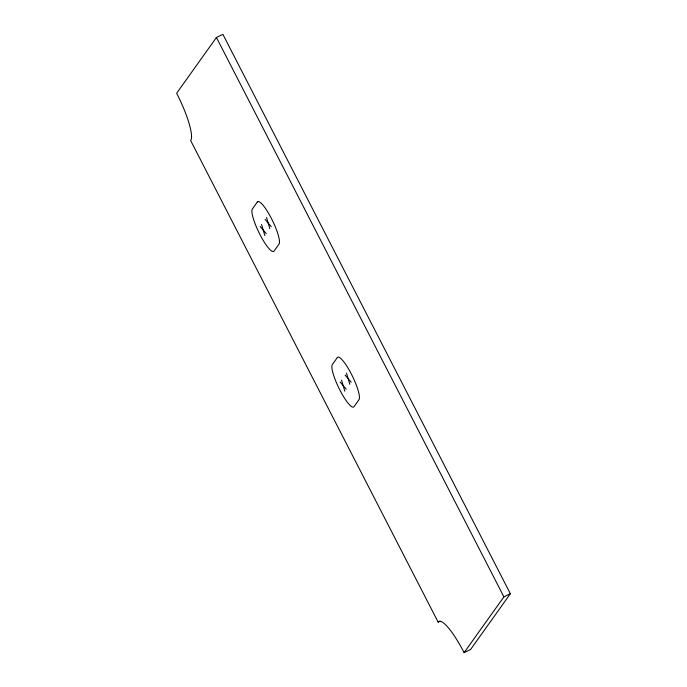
<?xml version="1.0" encoding="UTF-8"?>
<svg xmlns="http://www.w3.org/2000/svg" width="687" height="687" viewBox="0 0 687 687"><rect width="100%" height="100%" fill="white"/><g stroke="black" fill="none" stroke-linecap="round" stroke-linejoin="round"><path stroke-width="1.03" d="M216.431 37.476L176.636 93.277A44.002 9.094 64.1 0 1 190.651 140.56L438.143 622.13A44.002 9.094 64.1 0 1 464.111 652.65L470.569 649.524L510.364 593.723L222.889 34.35L216.431 37.476L503.906 596.848L464.111 652.65M438.143 622.13L439.989 621.237M503.906 596.848L510.364 593.723M265.122 219.445L271.245 226.641M260.141 226.435L266.264 233.623M345.089 375.042L351.212 382.238M340.108 382.032L346.231 389.22M346.497 373.067L349.803 384.213M341.516 380.057L344.822 391.195M266.53 217.47L269.836 228.616M261.549 224.46L264.856 235.598M257.359 201.969L252.369 208.96A23.83 4.929 64.1 0 0 259.961 234.568A23.83 4.929 64.1 0 0 274.027 251.098L279.016 244.117A23.83 4.929 64.1 0 0 271.425 218.5A23.83 4.929 64.1 0 0 257.359 201.969M337.317 357.566L332.336 364.557A23.83 4.929 64.1 0 0 339.928 390.164A23.83 4.929 64.1 0 0 353.994 406.695L358.975 399.714A23.83 4.929 64.1 0 0 351.383 374.097A23.83 4.929 64.1 0 0 337.317 357.566"/></g></svg>
